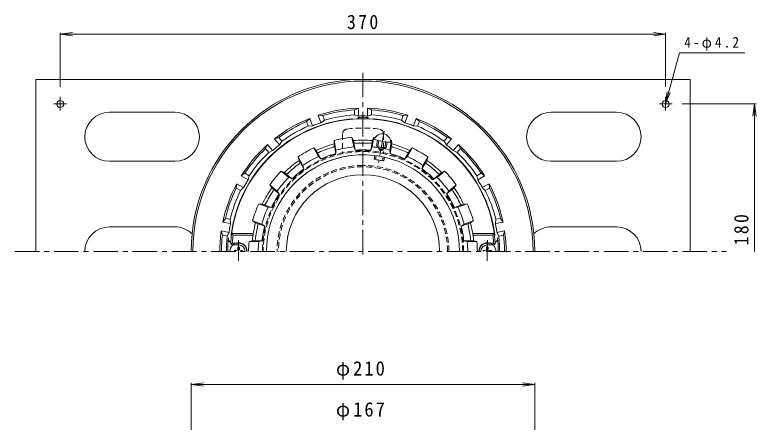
# Model space of a CAD drawing. Units: millimetres, scale not verified. Extents: x -276 to 233, y -346 to 397.
# Drawn here: x -247.5 to 205.7, y 148.4 to 397.1 of the extents above; entities that cross this region are included whole.
import ezdxf

# ---------------------------------------------------------------- set-up
doc = ezdxf.new("R2010")
doc.units = ezdxf.units.MM
doc.header["$LTSCALE"] = 3
for name, pattern in [('CHAIN1', [8, 5, -1, 1, -1]), ('DASHED1', [1.8, 1.2, -0.6]), ('DOUBLE_CHAIN1', [8.8, 5, -1, 0.6, -0.6, 0.6, -1])]:
    doc.linetypes.add(name, pattern=pattern)
for name, color, linetype, lineweight in [('0-0_通り芯', 3, 'Continuous', 9), ('0-2_仕上', 6, 'Continuous', 9), ('0-4_その他', 7, 'Continuous', 9), ('0-5_寸法', 7, 'Continuous', 9), ('0-6_ハッチ', 2, 'DOUBLE_CHAIN1', 9), ('0-A', 2, 'Continuous', 9)]:
    doc.layers.add(name, color=color, linetype=linetype, lineweight=lineweight)
doc.styles.add('ＭＳ ゴシック', font='')
doc.styles.get('ＭＳ ゴシック').set_extended_font_data('MS Gothic')

msp = doc.modelspace()

# ---------------------------------------------------------------- linework, layer by layer
at = {"layer": '0-0_通り芯', "linetype": 'CHAIN1'}
for p, q in [((-34.673, 361.814), (-34.673, 249.686)), ((-247.46, 252.686), (187.32, 252.686))]:
    msp.add_line(p, q, dxfattribs=at)
at = {"layer": '0-0_通り芯'}
for p, q in [((-39.923, 339.026), (-37.423, 340.142)), ((-37.423, 340.142), (-37.423, 335.33)), ((-31.923, 340.142), (-31.923, 335.33)), ((-29.423, 339.026), (-31.923, 340.142)), ((-60.354, 331.286), (-62, 335.809)), ((-62, 335.809), (-59.269, 335.615)), ((-58.241, 332.79), (-59.269, 335.615)), ((-39.923, 339.026), (-39.923, 336.02)), ((-39.923, 336.02), (-37.423, 335.33)), ((-29.423, 336.02), (-31.923, 335.33)), ((-29.423, 339.026), (-29.423, 336.02)), ((-11.104, 332.79), (-10.076, 335.615)), ((-7.345, 335.809), (-10.076, 335.615)), ((-8.991, 331.286), (-7.345, 335.809)), ((-69.136, 332.024), (-67.169, 333.928)), ((-69.136, 332.024), (-68.108, 329.199)), ((-67.169, 333.928), (-65.523, 329.405)), ((-58.241, 332.79), (-60.354, 331.286)), ((-11.104, 332.79), (-8.991, 331.286)), ((-2.177, 333.928), (-3.823, 329.405)), ((-0.209, 332.024), (-2.177, 333.928)), ((-0.209, 332.024), (-1.237, 329.199)), ((-68.108, 329.199), (-65.523, 329.405)), ((-1.237, 329.199), (-3.823, 329.405)), ((-88.782, 321.449), (-86.15, 322.201)), ((-84.218, 319.898), (-86.15, 322.201)), ((14.872, 319.898), (16.804, 322.201)), ((19.437, 321.449), (16.804, 322.201)), ((-94.193, 315.452), (-92.995, 317.914)), ((-92.995, 317.914), (-89.902, 314.227)), ((-85.689, 317.762), (-88.782, 321.449)), ((-84.218, 319.898), (-85.689, 317.762)), ((14.872, 319.898), (16.343, 317.762)), ((16.343, 317.762), (19.437, 321.449)), ((23.65, 317.914), (20.556, 314.227)), ((24.848, 315.452), (23.65, 317.914)), ((-94.193, 315.452), (-92.261, 313.149)), ((-92.261, 313.149), (-89.902, 314.227)), ((22.916, 313.149), (20.556, 314.227)), ((24.848, 315.452), (22.916, 313.149)), ((-109.037, 298.796), (-106.821, 300.403)), ((-104.218, 298.9), (-106.821, 300.403)), ((34.872, 298.9), (37.475, 300.403)), ((39.692, 298.796), (37.475, 300.403)), ((-104.869, 296.389), (-109.037, 298.796)), ((-104.218, 298.9), (-104.869, 296.389)), ((34.872, 298.9), (35.524, 296.389)), ((35.524, 296.389), (39.692, 298.796)), ((-112.071, 291.309), (-111.788, 294.033)), ((-112.071, 291.309), (-109.468, 289.806)), ((-111.788, 294.033), (-107.619, 291.626)), ((-109.468, 289.806), (-107.619, 291.626)), ((42.442, 294.033), (38.274, 291.626)), ((40.122, 289.806), (38.274, 291.626)), ((42.725, 291.309), (40.122, 289.806)), ((42.725, 291.309), (42.442, 294.033)), ((-120.323, 270.581), (-118.79, 272.849)), ((-115.83, 272.327), (-118.79, 272.849)), ((-115.83, 272.327), (-115.584, 269.745)), ((46.484, 272.327), (46.238, 269.745)), ((46.484, 272.327), (49.444, 272.849)), ((50.978, 270.581), (49.444, 272.849)), ((-115.584, 269.745), (-120.323, 270.581)), ((46.238, 269.745), (50.978, 270.581)), ((-121.278, 265.164), (-116.539, 264.328)), ((-120.613, 262.508), (-121.278, 265.164)), ((-117.653, 261.986), (-116.539, 264.328)), ((51.933, 265.164), (47.193, 264.328)), ((48.308, 261.986), (47.193, 264.328)), ((51.268, 262.508), (51.933, 265.164)), ((-120.613, 262.508), (-117.653, 261.986)), ((51.268, 262.508), (48.308, 261.986))]:
    msp.add_line(p, q, dxfattribs=at)
for centre, radius, start, end in [((-34.673, 252.686), 105, 0, 180), ((-34.673, 252.686), 104, 0, 180), ((-34.673, 252.686), 87.5, 91.80103, 108.19896), ((-34.673, 252.686), 87.5, 71.80104, 88.19897), ((-34.673, 252.686), 86.5, 93.47961, 106.52036), ((-34.673, 252.686), 83.5, 93.6048, 106.39519), ((-34.673, 252.686), 82.69, 90, 91.90582), ((-34.673, 252.686), 82.69, 88.09418, 90), ((-34.673, 252.686), 86.5, 73.47964, 86.52039), ((-34.673, 252.686), 83.5, 73.60481, 86.3952), ((-34.673, 252.686), 81.222, 95.13423, 172.65509), ((-34.673, 252.686), 87.5, 111.80103, 128.19896), ((-34.673, 252.686), 86.5, 113.47961, 126.52036), ((-34.673, 252.686), 82.69, 108.09416, 109.99998), ((-41.673, 330.593), 3, 72.56505, 95.13419), ((-34.673, 252.686), 81.867, 90, 92.21597), ((-41.087, 331.501), 4.416, 29.04991, 42.62891), ((-34.673, 252.686), 81.867, 87.78403, 90), ((-28.259, 331.501), 4.416, 137.37109, 150.95009), ((-27.673, 330.593), 3, 84.86581, 107.43495), ((-34.673, 252.686), 81.222, 7.34491, 84.86577), ((-34.673, 252.686), 82.69, 70.00002, 71.90584), ((-34.673, 252.686), 87.5, 51.80104, 68.19897), ((-34.673, 252.686), 86.5, 53.47964, 66.52039), ((-34.673, 252.686), 83.5, 113.6048, 126.39519), ((-34.673, 252.686), 82.69, 110, 111.90582), ((-34.673, 252.686), 82.69, 68.09418, 70), ((-34.673, 252.686), 83.5, 53.60481, 66.3952), ((-34.673, 252.686), 87.5, 131.80103, 148.19896), ((-34.673, 252.686), 82.69, 128.09416, 129.99998), ((-34.673, 252.686), 82.69, 50.00002, 51.90584), ((-34.673, 252.686), 87.5, 31.80104, 48.19897), ((-34.673, 252.686), 86.5, 133.47961, 146.52036), ((-34.673, 252.686), 83.5, 133.6048, 146.39519), ((-34.673, 252.686), 82.69, 130, 131.90582), ((-34.673, 252.686), 82.69, 48.09418, 50), ((-34.673, 252.686), 83.5, 33.60481, 46.3952), ((-34.673, 252.686), 86.5, 33.47964, 46.52039), ((-34.673, 252.686), 82.69, 148.09416, 149.99998), ((-34.673, 252.686), 82.69, 30.00002, 31.90584), ((-34.673, 252.686), 87.5, 151.80103, 168.19896), ((-34.673, 252.686), 86.5, 153.47961, 166.52036), ((-34.673, 252.686), 82.69, 150, 151.90582), ((-34.673, 252.686), 82.69, 28.09418, 30), ((-34.673, 252.686), 87.5, 11.80104, 28.19897), ((-34.673, 252.686), 86.5, 13.47964, 26.52039), ((-34.673, 252.686), 83.5, 153.6048, 166.39519), ((-34.673, 252.686), 83.5, 13.60481, 26.3952), ((-34.673, 252.686), 82.69, 168.09416, 169.99998), ((-34.673, 252.686), 82.69, 10.00002, 11.90584), ((-34.673, 252.686), 87.5, 171.80103, 180), ((-34.673, 252.686), 82.69, 170, 171.90582), ((-112.252, 262.686), 3, 172.65503, 195.22437), ((42.907, 262.686), 3, 344.77563, 7.34497), ((-34.673, 252.686), 82.69, 8.09418, 10), ((-34.673, 252.686), 87.5, 0, 8.19897), ((-34.673, 252.686), 86.5, 173.47961, 180), ((-34.673, 252.686), 83.5, 173.6048, 180), ((-34.673, 252.686), 82.69, 174.2384, 180), ((-113.96, 260.686), 3, 174.23843, 239.30704), ((44.614, 260.686), 3, 300.69296, 5.76157), ((-34.673, 252.686), 82.69, 0, 5.7616), ((-34.673, 252.686), 83.5, 0, 6.3952), ((-34.673, 252.686), 86.5, 0, 6.52039)]:
    msp.add_arc(centre, radius, start, end, dxfattribs=at)
at = {"layer": '0-0_通り芯', "linetype": 'DASHED1'}
for radius, start, end in [(52.5, 90, 180), (51.667, 90, 180), (52.5, 0, 90), (51.667, 0, 90)]:
    msp.add_arc((-34.673, 252.686), radius, start, end, dxfattribs=at)
at = {"layer": '0-2_仕上'}
for p, q in [((-41.374, 322.362), (-40.332, 316.455)), ((-40.515, 320.369), (-41.374, 322.362)), ((-27.971, 322.362), (-29.013, 316.455)), ((-28.831, 320.369), (-27.971, 322.362)), ((-52.333, 318.285), (-52.207, 320.452)), ((-52.333, 318.285), (-51.3, 312.426)), ((-52.207, 320.452), (-51.165, 314.545)), ((-40.515, 320.369), (-39.482, 314.51)), ((-28.831, 320.369), (-29.864, 314.51)), ((-17.138, 320.452), (-18.18, 314.545)), ((-17.013, 318.285), (-18.046, 312.426)), ((-17.013, 318.285), (-17.138, 320.452)), ((-64.801, 315.868), (-61.802, 310.673)), ((-63.312, 314.289), (-64.801, 315.868)), ((-63.312, 314.289), (-60.338, 309.137)), ((-51.165, 314.545), (-51.3, 312.426)), ((-39.482, 314.51), (-40.332, 316.455)), ((-29.864, 314.51), (-29.013, 316.455)), ((-25.035, 315.976), (-24.948, 316.47)), ((-22.082, 315.455), (-21.995, 315.948)), ((-18.18, 314.545), (-18.046, 312.426)), ((-6.033, 314.289), (-9.008, 309.137)), ((-4.544, 315.868), (-7.543, 310.673)), ((-6.033, 314.289), (-4.544, 315.868)), ((-73.704, 308.289), (-74.319, 310.374)), ((-74.319, 310.374), (-71.328, 305.173)), ((-73.704, 308.289), (-70.73, 303.137)), ((-60.338, 309.137), (-61.802, 310.673)), ((-9.008, 309.137), (-7.543, 310.673)), ((4.359, 308.289), (1.384, 303.137)), ((4.974, 310.374), (1.983, 305.173)), ((4.359, 308.289), (4.974, 310.374)), ((-70.73, 303.137), (-71.328, 305.173)), ((1.384, 303.137), (1.983, 305.173)), ((-84.595, 301.753), (-79.999, 297.897)), ((-82.655, 300.778), (-84.595, 301.753)), ((-82.655, 300.778), (-78.098, 296.954)), ((13.31, 300.778), (8.752, 296.954)), ((15.249, 301.753), (10.654, 297.897)), ((13.31, 300.778), (15.249, 301.753)), ((-78.098, 296.954), (-79.999, 297.897)), ((8.752, 296.954), (10.654, 297.897)), ((-91.665, 293.327), (-87.07, 289.471)), ((-91.665, 293.327), (-90.369, 291.586)), ((-90.369, 291.586), (-85.811, 287.762)), ((21.023, 291.586), (16.466, 287.762)), ((22.32, 293.327), (17.725, 289.471)), ((22.32, 293.327), (21.023, 291.586)), ((-87.07, 289.471), (-85.811, 287.762)), ((17.725, 289.471), (16.466, 287.762)), ((-96.211, 281.467), (-98.367, 281.72)), ((-98.367, 281.72), (-92.73, 279.668)), ((-96.211, 281.467), (-90.62, 279.432)), ((26.865, 281.467), (21.275, 279.432)), ((29.021, 281.72), (23.384, 279.668)), ((26.865, 281.467), (29.021, 281.72)), ((-90.62, 279.432), (-92.73, 279.668)), ((21.275, 279.432), (23.384, 279.668)), ((-102.129, 271.383), (-96.492, 269.331)), ((-100.315, 270.191), (-102.129, 271.383)), ((-100.315, 270.191), (-94.724, 268.156)), ((-96.492, 269.331), (-94.724, 268.156)), ((30.969, 270.191), (25.379, 268.156)), ((27.146, 269.331), (25.379, 268.156)), ((32.783, 271.383), (27.146, 269.331)), ((30.969, 270.191), (32.783, 271.383)), ((-114.922, 263.684), (-101.811, 263.684)), ((-114.922, 263.684), (-114.045, 262.684)), ((-101.869, 262.684), (-101.811, 263.684)), ((45.577, 263.684), (32.466, 263.684)), ((32.524, 262.684), (32.466, 263.684)), ((45.577, 263.684), (44.7, 262.684)), ((-114.045, 262.684), (-101.869, 262.684)), ((44.7, 262.684), (32.524, 262.684)), ((-114.178, 258.004), (-115.243, 256.997)), ((-114.516, 256.684), (-110.673, 256.684)), ((-113.445, 257.684), (-110.673, 257.684)), ((44.099, 257.684), (41.327, 257.684)), ((45.171, 256.684), (41.327, 256.684)), ((44.832, 258.004), (45.897, 256.997))]:
    msp.add_line(p, q, dxfattribs=at)
at = {"layer": '0-2_仕上', "linetype": 'CHAIN1'}
for p, q in [((-21.725, 326.115), (-25.116, 306.884)), ((-110.673, 258.814), (-110.673, 246.914)), ((41.327, 258.814), (41.327, 246.914))]:
    msp.add_line(p, q, dxfattribs=at)
at = {"layer": '0-2_仕上', "color": 4}
for p, q in [((-25.754, 320.498), (-26.378, 316.961)), ((-24.905, 320.3), (-25.554, 316.621)), ((-20.71, 319.56), (-21.359, 315.881)), ((-19.845, 319.455), (-20.469, 315.918)), ((-27.388, 311.234), (-27.767, 309.085)), ((-26.525, 311.12), (-26.934, 308.801)), ((-22.33, 310.38), (-22.739, 308.06)), ((-21.479, 310.192), (-21.859, 308.043)), ((-111.232, 253.935), (-111.465, 253.437)), ((-111.211, 255.186), (-111.232, 253.935)), ((-110.196, 253.935), (-109.963, 253.437)), ((40.85, 253.935), (40.618, 253.437)), ((41.865, 255.186), (41.887, 253.935)), ((41.887, 253.935), (42.119, 253.437)), ((-113.214, 253.182), (-111.964, 253.204)), ((-113.214, 253.182), (-113.214, 252.686)), ((-111.964, 253.204), (-111.465, 253.437)), ((-109.465, 253.204), (-109.963, 253.437)), ((-108.214, 253.182), (-109.465, 253.204)), ((-108.214, 253.182), (-108.214, 252.686)), ((38.869, 253.182), (40.119, 253.204)), ((38.869, 253.182), (38.869, 252.686)), ((40.119, 253.204), (40.618, 253.437)), ((42.618, 253.204), (42.119, 253.437)), ((43.869, 253.182), (42.618, 253.204)), ((43.869, 253.182), (43.869, 252.686))]:
    msp.add_line(p, q, dxfattribs=at)
at = {"layer": '0-2_仕上', "color": 4, "linetype": 'CHAIN1'}
for p, q in [((-110.714, 259.497), (-110.714, 252.686)), ((41.369, 259.497), (41.369, 252.686))]:
    msp.add_line(p, q, dxfattribs=at)
at = {"layer": '0-2_仕上'}
for points in [[(-102.298, 259.184), (-104.322, 258.684), (-98.412, 258.684)], [(-102.298, 259.184), (-96.344, 259.184), (-98.412, 258.684)], [(32.952, 259.184), (26.999, 259.184), (29.067, 258.684)], [(32.952, 259.184), (34.977, 258.684), (29.067, 258.684)]]:
    msp.add_lwpolyline(points, dxfattribs=at)
at = {"layer": '0-2_仕上', "color": 4}
for points in [[(-111.211, 255.186), (-110.218, 255.186), (-110.196, 253.935)], [(41.865, 255.186), (40.872, 255.186), (40.85, 253.935)]]:
    msp.add_lwpolyline(points, dxfattribs=at)
at = {"layer": '0-2_仕上'}
for centre, radius, start, end in [((-34.673, 252.684), 81, 3.58333, 176.41667), ((-34.673, 252.684), 70, 95.49356, 104.50647), ((-34.673, 252.684), 70, 83.79213, 84.50644), ((-34.673, 252.684), 67.937, 105.06685, 114.93318), ((-53.169, 317.272), 1, 285.98038, 9.99979), ((-34.673, 252.684), 67.937, 90, 94.9332), ((-39.382, 319.703), 1, 189.99979, 274.01941), ((-34.673, 252.684), 66.184, 90, 94.01942), ((-34.673, 252.684), 67.937, 85.0668, 90), ((-34.673, 252.684), 66.184, 85.98058, 90), ((-29.964, 319.703), 1, 265.98059, 350.00021), ((-34.673, 252.684), 70, 75.49353, 76.19463), ((-16.176, 317.272), 1, 170.00021, 254.01962), ((-34.673, 252.684), 67.937, 65.06682, 74.93315), ((-34.673, 252.684), 70, 115.49359, 124.49811), ((-62.02, 314.05), 1, 209.99968, 294.02031), ((-34.673, 252.684), 66.184, 105.98062, 114.01942), ((-34.673, 252.684), 64.021, 95.07172, 104.92831), ((-34.673, 252.684), 62.013, 90, 94.44771), ((-34.673, 252.684), 62.013, 85.55229, 90), ((-34.673, 252.684), 64.021, 81.34196, 84.92828), ((-23.566, 315.671), 1.5, 168.28333, 259.9995), ((-23.444, 316.365), 1.5, 176.06164, 259.9995), ((-23.566, 315.671), 1.5, 260, 351.71617), ((-23.444, 316.365), 1.5, 260, 343.8956), ((-34.673, 252.684), 64.021, 75.07169, 78.65805), ((-34.673, 252.684), 66.184, 65.98058, 74.01938), ((-7.326, 314.05), 1, 245.97969, 330.00032), ((-34.673, 252.684), 70, 55.50189, 64.50641), ((-34.673, 252.684), 59, 83.28348, 156.71678), ((-34.673, 252.684), 67.937, 125.06685, 134.9332), ((-34.673, 252.684), 64.021, 115.07175, 124.92827), ((-34.673, 252.684), 62.013, 105.55231, 114.44772), ((-34.673, 252.683), 59.001, 96.71686, 113.28316), ((-34.673, 252.683), 59.001, 66.71684, 83.28314), ((-34.673, 252.684), 62.013, 65.55228, 74.44769), ((-34.673, 252.684), 64.021, 55.07173, 64.92825), ((-34.673, 252.684), 67.937, 45.0668, 54.93315), ((-34.673, 252.684), 59, 113.28415, 180), ((-34.673, 252.684), 66.184, 125.98061, 134.01942), ((-74.144, 307.05), 1, 305.98123, 30.00055), ((-34.673, 252.684), 59, 0, 66.71585), ((4.799, 307.05), 1, 149.99945, 234.01877), ((-34.673, 252.684), 66.184, 45.98058, 54.01939), ((-34.673, 252.684), 70, 135.49358, 144.50645), ((-81.359, 300.996), 1, 229.99983, 314.01953), ((-34.673, 252.684), 62.013, 125.55231, 134.44772), ((-34.673, 252.684), 62.013, 45.55228, 54.44769), ((12.014, 300.996), 1, 225.98047, 310.00017), ((-34.673, 252.684), 70, 35.49355, 44.50642), ((-34.673, 252.684), 64.021, 135.07175, 144.9283), ((-34.673, 252.684), 64.021, 35.0717, 44.92825), ((-34.673, 252.684), 67.937, 145.06683, 154.9332), ((-90.358, 290.272), 1, 325.98128, 49.99983), ((21.013, 290.272), 1, 130.00017, 214.01872), ((-34.673, 252.684), 67.937, 25.0668, 34.93317), ((-34.673, 252.684), 66.184, 145.98059, 154.01941), ((-34.673, 252.684), 62.013, 145.55231, 154.44772), ((-34.673, 252.684), 62.013, 25.55228, 34.44769), ((-34.673, 252.684), 66.184, 25.98059, 34.01941), ((-34.673, 252.684), 70, 155.49356, 164.50645), ((-95.067, 282.115), 1, 250.00096, 334.01959), ((25.722, 282.115), 1, 205.98041, 289.99904), ((-34.673, 252.684), 70, 15.49355, 24.50644), ((-34.673, 252.684), 64.021, 155.07173, 164.9283), ((-34.673, 252.684), 64.021, 15.0717, 24.92827), ((-34.673, 252.684), 67.937, 165.06685, 174.50969), ((-34.673, 252.684), 66.184, 165.98061, 173.5905), ((-99.856, 268.959), 1, 345.98077, 70.00096), ((-34.673, 252.684), 62.013, 165.55231, 173.98338), ((-34.673, 252.684), 62.013, 6.01662, 14.44769), ((30.51, 268.959), 1, 109.99904, 194.01923), ((-34.673, 252.684), 66.184, 6.4095, 14.01939), ((-34.673, 252.684), 67.937, 5.49031, 14.93315), ((-113.445, 258.684), 1, 175.64409, 270), ((-34.673, 252.684), 80, 172.81924, 175.64423), ((-34.673, 252.684), 69.907, 175.07635, 180), ((-101.437, 260.184), 1, 270, 353.5905), ((-34.673, 252.684), 64.021, 174.62242, 180), ((-34.673, 252.684), 64.021, 0, 5.37758), ((32.091, 260.184), 1, 186.4095, 270), ((-34.673, 252.684), 69.907, 0, 4.92365), ((44.099, 258.684), 1, 270, 4.35591), ((-34.673, 252.684), 80, 4.35577, 7.18076), ((-114.516, 257.684), 1, 176.41641, 270), ((-110.673, 252.684), 5, 0, 90), ((-110.673, 252.684), 4, 0, 90), ((41.327, 252.684), 5, 90, 180), ((41.327, 252.684), 4, 90, 180), ((45.171, 257.684), 1, 270, 3.58359)]:
    msp.add_arc(centre, radius, start, end, dxfattribs=at)
at = {"layer": '0-2_仕上', "color": 4}
for centre, radius, start, end in [((-22.9, 319.408), 5.088, 0.6352, 159.35099), ((-110.714, 252.686), 5.25, 0, 180), ((41.369, 252.686), 5.25, 0, 180)]:
    msp.add_arc(centre, radius, start, end, dxfattribs=at)
for centre, major_axis, ratio, start_param, end_param in [((-22.736, 320.333), (-4.924, 0.869), 0.0905, 6.2831853, 9.424778), ((-23.423, 316.439), (-2.954, 0.521), 0.0904, 6.2831818, 9.4248067), ((-24.813, 308.564), (-2.954, 0.521), 0.0642, 6.2831765, 9.4247692)]:
    msp.add_ellipse(centre, major_axis=major_axis, ratio=ratio, start_param=start_param, end_param=end_param, dxfattribs=at)
at = {"layer": '0-4_その他'}
for p, q in [((-219.673, 385.289), (-212.237, 386.268)), ((-219.673, 386.189), (-219.673, 353.112)), ((-219.673, 385.289), (150.327, 385.289)), ((-219.673, 385.289), (-212.237, 384.31)), ((150.327, 385.289), (142.891, 386.268)), ((150.327, 385.289), (142.891, 384.31)), ((150.327, 386.189), (150.327, 353.112)), ((205.587, 342.686), (160.228, 342.686)), ((204.687, 342.686), (205.666, 335.25)), ((-139.673, 171.466), (-132.237, 172.445)), ((-139.673, 172.366), (-139.673, -12.534)), ((70.327, 171.466), (62.892, 172.445)), ((70.327, 172.366), (70.327, -12.534)), ((-139.673, 171.466), (70.327, 171.466)), ((-139.673, 171.466), (-132.237, 170.487)), ((70.327, 171.466), (62.892, 170.487))]:
    msp.add_line(p, q, dxfattribs=at)
msp.add_lwpolyline([(204.687, 252.686), (204.687, 342.686), (203.708, 335.25)], dxfattribs=at)
at = {"layer": '0-5_寸法'}
for q in [(151.306, 350.122), (153.197, 349.615)]:
    msp.add_line((150.327, 342.686), q, dxfattribs=at)
msp.add_lwpolyline([(150.327, 342.686), (158.711, 373.976), (198.789, 373.976)], dxfattribs=at)
at = {"layer": '0-6_ハッチ', "linetype": 'DASHED1'}
for p, q in [((-47.173, 324.429), (-47.173, 312.902)), ((-22.173, 324.429), (-22.173, 312.902))]:
    msp.add_line(p, q, dxfattribs=at)
for centre, radius, start, end in [((-44.173, 324.429), 3, 97.13364, 180), ((-34.673, 248.522), 79.5, 82.86641, 97.13359), ((-25.173, 324.429), 3, 0, 82.86636), ((-34.673, 252.686), 61.5, 0, 180), ((-34.673, 252.686), 60.944, 0, 180)]:
    msp.add_arc(centre, radius, start, end, dxfattribs=at)
at = {"layer": '0-6_ハッチ', "linetype": 'Continuous'}
msp.add_arc((-34.673, 252.686), 46.843, 0, 180, dxfattribs=at)
at = {"layer": '0-A'}
for p, q in [((-234.673, 252.686), (-234.673, 357.686)), ((-234.673, 357.686), (165.327, 357.686)), ((165.327, 252.686), (165.327, 357.686)), ((-219.673, 338.677), (-219.673, 347.112)), ((150.327, 338.677), (150.327, 347.112)), ((-215.842, 342.686), (-223.573, 342.686)), ((146.496, 342.686), (154.228, 342.686)), ((-149.673, 337.686), (-189.673, 337.686)), ((80.327, 337.686), (120.327, 337.686)), ((-149.673, 307.686), (-189.673, 307.686)), ((80.327, 307.686), (120.327, 307.686)), ((-149.673, 267.686), (-189.673, 267.686)), ((80.327, 267.686), (120.327, 267.686))]:
    msp.add_line(p, q, dxfattribs=at)
for centre in [(-219.673, 342.686), (150.327, 342.686)]:
    msp.add_circle(centre, 2.1, dxfattribs=at)
for centre, start, end in [((-189.673, 322.686), 90, 270), ((-149.673, 322.686), 270, 90), ((80.327, 322.686), 90, 270), ((120.327, 322.686), 270, 90), ((-189.673, 252.686), 90, 180), ((-149.673, 252.686), 45.33984, 90), ((80.327, 252.686), 90, 134.66016), ((120.327, 252.686), 0, 90)]:
    msp.add_arc(centre, 15, start, end, dxfattribs=at)

# ---------------------------------------------------------------- texts
at = {"layer": '0-4_その他', "color": 2, "char_height": 8.798, "attachment_point": 7, "style": 'ＭＳ ゴシック'}
for s, insert in [('\\T1.27;\\W0.9;370', (-44.423, 388.289)), ('\\T1.21;\\W0.95;φ210', (-51.173, 174.466)), ('\\T1.21;\\W0.95;φ167', (-51.173, 149.466))]:
    msp.add_mtext(s, dxfattribs=dict(at, insert=insert))
at = {"layer": '0-4_その他', "color": 2, "insert": (201.105, 256.364), "char_height": 8.798, "attachment_point": 7, "rotation": 90, "style": 'ＭＳ ゴシック'}
msp.add_mtext('\\T1.27;\\W0.9;180', dxfattribs=at)
at = {"layer": '0-5_寸法', "insert": (161.734, 375.261), "char_height": 6.598, "attachment_point": 7, "style": 'ＭＳ ゴシック'}
msp.add_mtext('\\T1.32;\\W0.9;4-φ4.2', dxfattribs=at)

doc.saveas('drawing.dxf')
